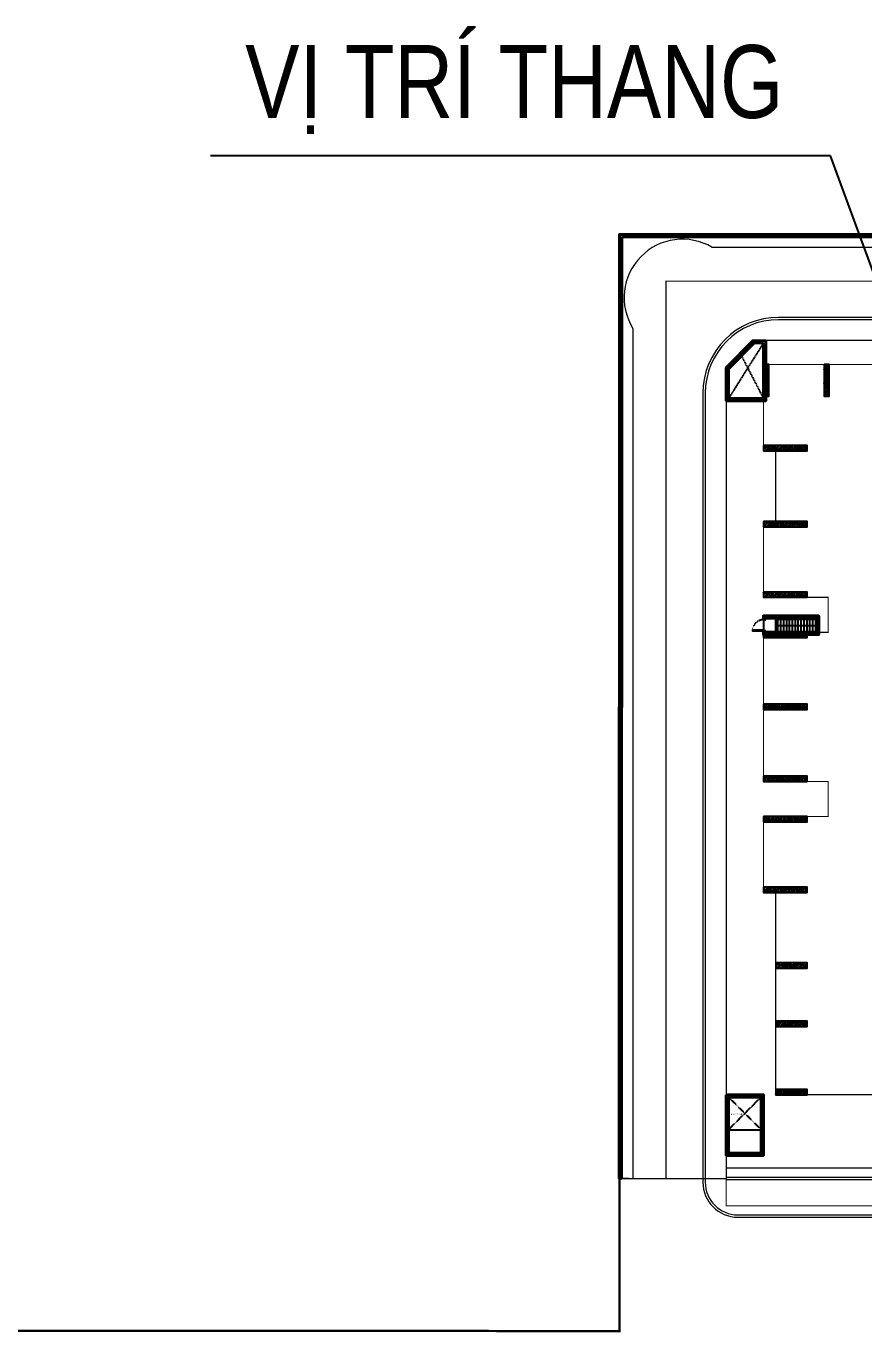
# Model space of a CAD drawing. Header units: millimetres. Extents: x 379264 to 1158416, y -283062 to 356890.
# Drawn here: x 724026 to 725464, y -21482 to -19244 of the extents above; entities that cross this region are included whole.
import ezdxf
from ezdxf.enums import TextEntityAlignment as Align
from ezdxf.xclip import XClip

# ---------------------------------------------------------------- set-up
doc = ezdxf.new("R2010")
doc.units = ezdxf.units.MM
doc.header["$XCLIPFRAME"] = 0
for name, pattern in [('BLOCK A - CHI TIET THANG 2$0$Center101', [13, 10, -1, 1, -1]), ('keyplan TANG 1$0$Core 1A$0$Hidden10.5', [1.5, 1, -0.5]), ('keyplan TANG 1$0$mb tang 1 TWA$0$Hidden10.5', [1.5, 1, -0.5]), ('keyplan TANG 1$0$mb tang 1 TWA$0$Hidden21', [3, 2, -1]), ('keyplan TANG 1$0$Ranh dat$0$HTT Divide', [18, 10, -2, 1, -2, 1, -2]), ('keyplan TANG 1$0$Ranh dat$0$HTT Hidden 21', [3, 2, -1])]:
    doc.linetypes.add(name, pattern=pattern)
for name, color, linetype in [('01PM. TEXT A', 3, 'Continuous'), ('BLOCK A - CHI TIET THANG 1$0$Dim 100', 1, 'Continuous'), ('BLOCK A - CHI TIET THANG 2$0$Basement Grid Line', 250, 'BLOCK A - CHI TIET THANG 2$0$Center101'), ('BLOCK A - CHI TIET THANG 2$0$DnW', 20, 'Continuous'), ('keyplan TANG 1$0$Concrete Line', 250, 'Continuous'), ('keyplan TANG 1$0$mb tang 1 TWA$0$Door', 250, 'Continuous'), ('keyplan TANG 1$0$mb tang 1 TWA$0$Staircase', 250, 'Continuous'), ('keyplan TANG 1$0$mb tang 1 TWA$0$Staircase Break', 250, 'Continuous'), ('keyplan TANG 1$0$mb tang 1 TWA$0$Staircase Direction', 250, 'Continuous'), ('keyplan TANG 1$0$mb tang 1 TWA$0$Staircase Hidden', 250, 'keyplan TANG 1$0$mb tang 1 TWA$0$Hidden21'), ('keyplan TANG 1$0$MB_Cot tang 1$0$Concrete Hatch', 250, 'Continuous'), ('keyplan TANG 1$0$MB_Cot tang 1$0$Concrete Line', 250, 'Continuous'), ('keyplan TANG 1$0$MB_Cot tang 1$0$Concrete Solid', 250, 'Continuous'), ('keyplan TANG 1$0$Opening Hidden', 250, 'keyplan TANG 1$0$Core 1A$0$Hidden10.5'), ('keyplan TANG 1$0$Opening Line', 250, 'Continuous'), ('keyplan TANG 1$0$Opening Text', 250, 'Continuous')]:
    doc.layers.add(name, color=color, linetype=linetype)
for name, color, linetype, lineweight in [('keyplan TANG 1$0$Hatch vat lieu', 250, 'Continuous', 5), ('keyplan TANG 1$0$mb tang 1 TWA$0$Net cat Tuong', 250, 'Continuous', 40), ('keyplan TANG 1$0$Net cat Tuong', 250, 'Continuous', 40), ('keyplan TANG 1$0$Net Thay khac', 250, 'Continuous', 15), ('keyplan TANG 1$0$Net thay Tuong', 250, 'Continuous', 20), ('keyplan TANG 1$0$Ranh dat$0$CGXD', 250, 'keyplan TANG 1$0$Ranh dat$0$HTT Hidden 21', 40), ('keyplan TANG 1$0$Ranh dat$0$Ranh dat', 250, 'keyplan TANG 1$0$Ranh dat$0$HTT Divide', 40)]:
    doc.layers.add(name, color=color, linetype=linetype, lineweight=lineweight)
doc.styles.add('[PMDC2013]STYLE', font='arial.ttf', dxfattribs={"width": 0.8})
doc.styles.add('keyplan TANG 1$0$VNI-HelveC', font='VHELVCN_0.TTF')
doc.dimstyles.new('BLOCK A - CHI TIET THANG 1$0$Dim 50 (A1-A2)', dxfattribs={"dimscale": 50, "dimtxt": 2.5, "dimasz": 0.7, "dimexe": 1, "dimexo": 1, "dimgap": 1, "dimtad": 1, "dimdec": 0, "dimzin": 12, "dimdsep": 46, "dimtxsty": '[PMDC2013]STYLE', "dimblk": 'ARCHTICK', "dimcen": 0, "dimdle": 1, "dimclrd": 2, "dimclre": 2, "dimclrt": 4, "dimadec": 0, "dimazin": 0, "dimtfac": 1, "dimtdec": 0, "dimtix": 1, "dimtmove": 2, "dimatfit": 3, "dimldrblk": 'ARCHTICK', "dimfxl": 1, "dimtolj": 1, "dimtzin": 0, "dimarcsym": 0})

# ---------------------------------------------------------------- blocks, each defined once
blk = doc.blocks.new('*U1377')
at = {"layer": 'keyplan TANG 1$0$Opening Hidden'}
for p, q in [((0, 0), (2800, 2800)), ((2800, 0), (0, 2800))]:
    blk.add_line(p, q, dxfattribs=at)
at = {"layer": 'keyplan TANG 1$0$Opening Line'}
blk.add_lwpolyline([(0, 0), (2800, 5.684341886080801e-14), (2800, 2800), (0, 2800)], close=True, dxfattribs=at)
at = {"layer": 'keyplan TANG 1$0$Opening Text', "style": 'keyplan TANG 1$0$VNI-HelveC'}
blk.add_attdef('OPENING', text='', height=100, dxfattribs=at).set_placement((750, 1325.000000000007), align=Align.MIDDLE_CENTER)
blk = doc.blocks.new('keyplan TANG 1$0$A$Cec98b088')
at = {"layer": 'keyplan TANG 1$0$Net cat Tuong'}
for points in [[(200.125801187292, 154899.3773513988), (198.5775379753332, 149750.0628823613), (-3198.085570806036, 149750.0628823613), (-3198.334611486305, 152571.5728777771), (-869.8552251288834, 154900.0522641345)], [(-0.0003131506779120847, 154699.5035453111), (-1.296347661608252, 149950.0628823613), (-2998.085570806034, 149950.0628823613), (-2998.334611486305, 152488.7301653025), (-787.0647742363326, 154700.0000025524)], [(-3198.334611486609, 90250), (1.665388513391463, 90250), (1.665388513391463, 85049.16828283906), (-3198.334611486609, 85049.16828283906)], [(-2998.334611486609, 90050), (-198.3346114866085, 90050), (-198.3346114866085, 85249.16828283906), (-2998.334611486609, 85249.16828283906)]]:
    blk.add_lwpolyline(points, close=True, dxfattribs=at)
at = {"layer": 'keyplan TANG 1$0$Opening Hidden'}
for points in [[(-0.0003131506779120847, 154699.5035453111), (-2996.785187815111, 149950.0628823613)], [(-1892.699692861319, 153594.3650839275), (0.249040680302187, 149950.0628876116)]]:
    blk.add_lwpolyline(points, dxfattribs=at)
at = {"layer": 'keyplan TANG 1$0$Opening Line'}
blk.add_lwpolyline([(2.91038304567337e-11, 154700.0000025524), (-1.296347661608252, 149950.0628823613), (-2998.085570806034, 149950.0628823613), (-2998.334611486305, 152488.7301653025), (-787.0647742363326, 154700.0000025524)], close=True, dxfattribs=at)
blk.add_blockref('*U1377', (-2998.334611486609, 87250), dxfattribs=at).add_auto_attribs({'OPENING': 'THOÂNG GIOÙ HAÀM'})
blk = doc.blocks.new('keyplan TANG 1$0$mb tang 1 TWA$0$Arrow 60')
at = {"linetype": 'ByBlock', "lineweight": -2}
h = blk.add_hatch(color=0, dxfattribs=at)
h.paths.add_polyline_path([(1.875, 0.9375000000000001), (1.651393202249892, 1.384713595499924), (0, 0.5590169943748364), (-1.651393202250176, 1.384713595499924), (-1.875, 0.9375000000001494), (0, 0)], flags=17)
h.paths.add_polyline_path([(1.651393202249892, 1.384713595499925), (1.875, 0.9375), (0, 0), (-1.875, 0.9375000000001492), (-1.651393202250176, 1.384713595499925), (0, 0.5590169943748364)])
blk.add_hatch(color=0, dxfattribs=at).paths.add_polyline_path([(1.651393202249892, 1.384713595499925), (1.875, 0.9375), (0, 0), (-1.875, 0.9375000000001492), (-1.651393202250176, 1.384713595499925), (0, 0.5590169943748364)])
at = {"color": 0, "linetype": 'ByBlock', "lineweight": -2}
blk.add_lwpolyline([(1.651393202249892, 1.384713595499925), (1.875, 0.9375), (0, 0), (-1.875, 0.9375000000001492), (-1.651393202250176, 1.384713595499925), (0, 0.5590169943748364)], close=True, dxfattribs=at)
blk = doc.blocks.new('keyplan TANG 1$0$mb tang 1 TWA$0$Dot')
at = {"linetype": 'ByBlock', "lineweight": -2}
h = blk.add_hatch(color=0, dxfattribs=at)
edge = h.paths.add_edge_path()
edge.add_arc((0, 0), 0.5, 0, 360)
at = {"color": 0, "linetype": 'ByBlock', "lineweight": -2}
blk.add_line((-1.110223024625157e-16, -1), (5.551115123125783e-17, 1), dxfattribs=at)
blk.add_circle((0, 0), 0.5, dxfattribs=at)
blk = doc.blocks.new('*U1434')
at = {"layer": 'keyplan TANG 1$0$mb tang 1 TWA$0$Staircase'}
h = blk.add_hatch(dxfattribs=at)
h.set_pattern_fill('_USER', color=256, scale=250, angle=90, pattern_type=0)
h.set_pattern_definition([(90, (2200, 2550), (-250, 1.530808498934192e-14), [])])
h.paths.add_polyline_path([(1200, 2550), (4950, 2550), (4950, 1450), (1200, 1450)])
h.paths.add_polyline_path([(1200, 1400), (4950, 1400), (4950, 1350), (1200, 1350)])
h.paths.add_polyline_path([(1200, 1200), (4950, 1200), (4950, 1150), (1200, 1150)])
h.paths.add_polyline_path([(1200, 1100), (4950.000000000001, 1100), (4950.000000000001, 0), (1200, 0)])
for p, q in [((0, 0), (0, 2550)), ((0, 2550), (6150, 2550)), ((1200, 1450), (1200, 2550)), ((4950, 1450), (4950, 2550)), ((1100, 1100), (1100, 1450)), ((1100, 1450), (5050, 1450)), ((1150, 1150), (1150, 1400)), ((1150, 1400), (5000, 1400)), ((1150, 1150), (5000, 1150)), ((1200, 1150), (1200, 1400)), ((1200, 1400), (1200, 1350)), ((1200, 1350), (4950, 1350)), ((1200, 1200), (4950, 1200)), ((1200, 1200), (1200, 1150)), ((4950, 1150), (4950, 1400)), ((5000, 1150), (5000, 1400)), ((5050, 1100), (5050, 1450)), ((0, 0), (6150, 0)), ((1100, 1100), (5050, 1100)), ((1200, 0), (1200, 1100)), ((4950, 0), (4950, 1100))]:
    blk.add_line(p, q, dxfattribs=at)
for points in [[(1200, 2550), (4950, 2550), (4950, 1450), (1200, 1450)], [(1200, 1400), (4950, 1400), (4950, 1350), (1200, 1350)], [(1200, 1200), (4950, 1200), (4950, 1150), (1200, 1150)], [(1200, 1100), (4950.000000000001, 1100), (4950.000000000001, 0), (1200, 0)]]:
    blk.add_lwpolyline(points, close=True, dxfattribs=at)
at = {"layer": 'keyplan TANG 1$0$mb tang 1 TWA$0$Staircase Break'}
for p, q in [((1597.852911065573, 1350), (1847.852911065573, 2550)), ((1700, 1350), (1950, 2550))]:
    blk.add_line(p, q, dxfattribs=at)
at = {"layer": 'keyplan TANG 1$0$mb tang 1 TWA$0$Staircase Direction'}
for p, q in [((599.9999999999999, 550), (599.9999999999997, 2000)), ((599.9999999999997, 2000), (5550.000000000002, 2000)), ((5550.000000000001, 550), (5550.000000000002, 2000)), ((599.9999999999999, 550), (5550.000000000001, 550))]:
    blk.add_line(p, q, dxfattribs=at)
at = {"layer": 'keyplan TANG 1$0$mb tang 1 TWA$0$Staircase Hidden'}
for p, q in [((6150, 2550), (6150, 0)), ((6150.000000000001, 1200), (6150.000000000001, 1350))]:
    blk.add_line(p, q, dxfattribs=at)
for centre, start, end in [((1200, 1350), 90, 180), ((4950.000000000001, 1350), 7.016709298534877e-15, 90), ((1200, 1200), 180, 270), ((4950.000000000001, 1200), 270, 7.016709298534877e-15)]:
    blk.add_arc(centre, 1200, start, end, dxfattribs=at)
at = {"layer": 'keyplan TANG 1$0$mb tang 1 TWA$0$Staircase Direction', "yscale": 100, "zscale": 100}
for name, p, xscale, rotation in [('keyplan TANG 1$0$mb tang 1 TWA$0$Arrow 60', (1835.416666666667, 2000), 100, 270), ('keyplan TANG 1$0$mb tang 1 TWA$0$Dot', (4950, 2000), 100, 270), ('keyplan TANG 1$0$mb tang 1 TWA$0$Arrow 60', (4950, 550), -100, 90)]:
    blk.add_blockref(name, p, dxfattribs=dict(at, xscale=xscale, rotation=rotation))
blk = doc.blocks.new('keyplan TANG 1$0$mb tang 1 TWA$0$Door 1000-1')
at = {"color": 0, "linetype": 'ByBlock'}
for points in [[(50, 55), (30, 55), (30, 100), (0, 100), (0, 0), (50, 0), (50, 55)], [(950.0000000000146, 55), (970.0000000000146, 55), (970.0000000000146, 100), (1000.000000000015, 100), (1000.000000000015, 0), (950.0000000000146, 0), (950.0000000000146, 55)]]:
    blk.add_lwpolyline(points, dxfattribs=at)
blk.add_lwpolyline([(30, 100), (75, 100), (75, 1040.000000000015), (30, 1040.000000000015)], close=True, dxfattribs=at)
at = {"color": 0, "linetype": 'keyplan TANG 1$0$mb tang 1 TWA$0$Hidden10.5'}
blk.add_arc((30, 100), 940.0000000000146, 0, 90, dxfattribs=at)
blk = doc.blocks.new('*U1435')
at = {"layer": 'keyplan TANG 1$0$mb tang 1 TWA$0$Door'}
blk.add_blockref('keyplan TANG 1$0$mb tang 1 TWA$0$Door 1000-1', (0, 0), dxfattribs=at)
blk = doc.blocks.new('*U1396')
at = {"layer": 'keyplan TANG 1$0$MB_Cot tang 1$0$Concrete Hatch'}
h = blk.add_hatch(dxfattribs=at)
h.set_pattern_fill('CONCRETE', color=256, scale=50, style=0, pattern_type=2)
h.set_pattern_definition([(45, (-100, -2450), (-176.7766952966369, 176.7766952966369), []), (45, (-100, -2400), (-353.5533905932737, 353.5533905932738), []), (49.99999999999999, (-100, -2450), (358.6300913003767, -31.37606749129755), [37.5, -412.5]), (355, (-100, -2450), (-69.3756668065, 376.0960668500059), [30, -330]), (100.4514, (-70.11416, -2452.61467), (289.2546908570108, 344.7197710304768), [31.870095, -350.571056]), (46.18420000000001, (-100, -2350), (533.6205243128222, -82.75950716450905), [56.25, -618.75]), (96.6356, (-55.53162750000001, -2356.8966535), (467.3313527743517, 487.0589354502209), [47.805144, -525.8565]), (351.1842, (-100, -2350), (467.3309725668136, 487.0593004626623), [45, -495]), (21, (-50, -2375), (298.4535260592309, -201.3094453326694), [37.5, -412.5]), (326.0000000000001, (-50, -2375), (121.6576659607909, 362.5750225234265), [30, -330]), (71.4514, (-25.1288835, -2391.775803), (420.111314290745, 161.2652483549762), [31.870095, -350.571056]), (37.50000000000001, (-100, -2450), (6.079927658645334, 166.4469269156558), [0, -326, 0, -335, 0, -331.25]), (7.499999999999999, (-100, -2450), (131.5347687210743, 197.2058559411801), [0, -191, 0, -318.5, 0, -126.25]), (327.5, (-211.5, -2450), (266.9112180862045, -11.2774358671899), [0, -125, 0, -390, 0, -517.5]), (317.5, (-261.5, -2450), (291.5930846711931, 50.05249116615882), [0, -162.5, 0, -259, 0, -367.5]), (0, (75, -2275), (0, 875), [87.5, -787.5]), (0, (337.5, -2100), (0, 875), [87.5, -787.5]), (0, (162.5, -1750), (0, 875), [87.5, -350, 87.5, -350]), (90, (75, -2275), (-875, 5.35782974626967e-14), [87.5, -787.5]), (90, (162.5, -1750), (-875, 5.35782974626967e-14), [87.5, -787.5]), (90, (425, -2100), (-875, 5.35782974626967e-14), [87.5, -787.5]), (90, (600, -1837.5), (-875, 5.35782974626967e-14), [87.5, -787.5]), (135, (162.5, -2275), (-875.016357447105, 8.881784197001252e-14), [123.76, -1113.7]), (135, (250, -1750), (-875.016357447105, 8.881784197001252e-14), [123.76, -1113.7]), (45, (337.5, -2100), (8.881784197001252e-14, 875.016357447105), [123.76, -247.485, 123.76, -742.455]), (0, (-275, -2450), (87.5, 87.5), [-175, 0])])
h.paths.add_polyline_path([(-250, 150), (-250, -2550), (200, -2550), (200, 150)])
at = {"layer": 'keyplan TANG 1$0$MB_Cot tang 1$0$Concrete Solid'}
blk.add_hatch(color=256, dxfattribs=at).paths.add_polyline_path([(-250, 150), (-250, -2550), (200, -2550), (200, 150)])
at = {"layer": 'keyplan TANG 1$0$MB_Cot tang 1$0$Concrete Line'}
blk.add_lwpolyline([(-250, 150), (-250, -2550), (200, -2550), (200, 150)], close=True, dxfattribs=at)
blk = doc.blocks.new('*U42')
at = {"layer": 'keyplan TANG 1$0$MB_Cot tang 1$0$Concrete Hatch'}
h = blk.add_hatch(dxfattribs=at)
h.set_pattern_fill('CONCRETE', color=256, scale=50, style=0, pattern_type=2)
h.set_pattern_definition([(45, (100, -2450), (-176.7766952966369, 176.7766952966369), []), (45, (100, -2400), (-353.5533905932737, 353.5533905932738), []), (49.99999999999999, (100, -2450), (358.6300913003767, -31.37606749129755), [37.5, -412.5]), (355, (100, -2450), (-69.3756668065, 376.0960668500059), [30, -330]), (100.4514, (129.88584, -2452.61467), (289.2546908570108, 344.7197710304768), [31.870095, -350.571056]), (46.18420000000001, (100, -2350), (533.6205243128222, -82.75950716450905), [56.25, -618.75]), (96.6356, (144.4683725, -2356.8966535), (467.3313527743517, 487.0589354502209), [47.805144, -525.8565]), (351.1842, (100, -2350), (467.3309725668136, 487.0593004626623), [45, -495]), (21, (150, -2375), (298.4535260592309, -201.3094453326694), [37.5, -412.5]), (326.0000000000001, (150, -2375), (121.6576659607909, 362.5750225234265), [30, -330]), (71.4514, (174.8711165, -2391.775803), (420.111314290745, 161.2652483549762), [31.870095, -350.571056]), (37.50000000000001, (100, -2450), (6.079927658645334, 166.4469269156558), [0, -326, 0, -335, 0, -331.25]), (7.499999999999999, (100, -2450), (131.5347687210743, 197.2058559411801), [0, -191, 0, -318.5, 0, -126.25]), (327.5, (-11.5, -2450), (266.9112180862045, -11.2774358671899), [0, -125, 0, -390, 0, -517.5]), (317.5, (-61.5, -2450), (291.5930846711931, 50.05249116615882), [0, -162.5, 0, -259, 0, -367.5]), (0, (275, -2275), (0, 875), [87.5, -787.5]), (0, (537.5, -2100), (0, 875), [87.5, -787.5]), (0, (362.5, -1750), (0, 875), [87.5, -350, 87.5, -350]), (90, (275, -2275), (-875, 5.35782974626967e-14), [87.5, -787.5]), (90, (362.5, -1750), (-875, 5.35782974626967e-14), [87.5, -787.5]), (90, (625, -2100), (-875, 5.35782974626967e-14), [87.5, -787.5]), (90, (800, -1837.5), (-875, 5.35782974626967e-14), [87.5, -787.5]), (135, (362.5, -2275), (-875.016357447105, 8.881784197001252e-14), [123.76, -1113.7]), (135, (450, -1750), (-875.016357447105, 8.881784197001252e-14), [123.76, -1113.7]), (45, (537.5, -2100), (8.881784197001252e-14, 875.016357447105), [123.76, -247.485, 123.76, -742.455]), (0, (-75, -2450), (87.5, 87.5), [-175, 0])])
h.paths.add_polyline_path([(-150, 150), (-150, -2550), (300, -2550), (300, 150)])
at = {"layer": 'keyplan TANG 1$0$MB_Cot tang 1$0$Concrete Solid'}
blk.add_hatch(color=256, dxfattribs=at).paths.add_polyline_path([(-150, 150), (-150, -2550), (300, -2550), (300, 150)])
at = {"layer": 'keyplan TANG 1$0$MB_Cot tang 1$0$Concrete Line'}
blk.add_lwpolyline([(-150, 150), (-150, -2550), (300, -2550), (300, 150)], close=True, dxfattribs=at)
blk = doc.blocks.new('*U40')
at = {"layer": 'keyplan TANG 1$0$MB_Cot tang 1$0$Concrete Hatch'}
h = blk.add_hatch(dxfattribs=at)
h.set_pattern_fill('CONCRETE', color=256, scale=50, style=0, pattern_type=2)
h.set_pattern_definition([(45, (3200, -299.9999999999999), (-176.7766952966369, 176.7766952966369), []), (45, (3200, -249.9999999999999), (-353.5533905932737, 353.5533905932738), []), (49.99999999999999, (3200, -299.9999999999999), (358.6300913003767, -31.37606749129755), [37.5, -412.5]), (355, (3200, -299.9999999999999), (-69.3756668065, 376.0960668500059), [30, -330]), (100.4514, (3229.88584, -302.6146699999999), (289.2546908570108, 344.7197710304768), [31.870095, -350.571056]), (46.18420000000001, (3200, -199.9999999999999), (533.6205243128222, -82.75950716450905), [56.25, -618.75]), (96.6356, (3244.4683725, -206.8966534999999), (467.3313527743517, 487.0589354502209), [47.805144, -525.8565]), (351.1842, (3200, -199.9999999999999), (467.3309725668136, 487.0593004626623), [45, -495]), (21, (3250, -224.9999999999999), (298.4535260592309, -201.3094453326694), [37.5, -412.5]), (326.0000000000001, (3250, -224.9999999999999), (121.6576659607909, 362.5750225234265), [30, -330]), (71.4514, (3274.8711165, -241.7758029999999), (420.111314290745, 161.2652483549762), [31.870095, -350.571056]), (37.50000000000001, (3200, -299.9999999999999), (6.079927658645334, 166.4469269156558), [0, -326, 0, -335, 0, -331.25]), (7.499999999999999, (3200, -299.9999999999999), (131.5347687210743, 197.2058559411801), [0, -191, 0, -318.5, 0, -126.25]), (327.5, (3088.5, -299.9999999999999), (266.9112180862045, -11.2774358671899), [0, -125, 0, -390, 0, -517.5]), (317.5, (3038.5, -299.9999999999999), (291.5930846711931, 50.05249116615882), [0, -162.5, 0, -259, 0, -367.5]), (0, (3375, -124.9999999999999), (0, 875), [87.5, -787.5]), (0, (3637.5, 50.00000000000011), (0, 875), [87.5, -787.5]), (0, (3462.5, 400.0000000000001), (0, 875), [87.5, -350, 87.5, -350]), (90, (3375, -124.9999999999999), (-875, 5.35782974626967e-14), [87.5, -787.5]), (90, (3462.5, 400.0000000000001), (-875, 5.35782974626967e-14), [87.5, -787.5]), (90, (3725, 50.00000000000011), (-875, 5.35782974626967e-14), [87.5, -787.5]), (90, (3900, 312.5000000000001), (-875, 5.35782974626967e-14), [87.5, -787.5]), (135, (3462.5, -124.9999999999999), (-875.016357447105, 8.881784197001252e-14), [123.76, -1113.7]), (135, (3550, 400.0000000000001), (-875.016357447105, 8.881784197001252e-14), [123.76, -1113.7]), (45, (3637.5, 50.00000000000011), (8.881784197001252e-14, 875.016357447105), [123.76, -247.485, 123.76, -742.455]), (0, (3025, -299.9999999999999), (87.5, 87.5), [-175, 0])])
h.paths.add_polyline_path([(-250, 100), (-250, -349.9999999999999), (3500, -350), (3500, 100)])
at = {"layer": 'keyplan TANG 1$0$MB_Cot tang 1$0$Concrete Solid'}
blk.add_hatch(color=256, dxfattribs=at).paths.add_polyline_path([(-250, 100), (-250, -349.9999999999999), (3500, -350), (3500, 100)])
at = {"layer": 'keyplan TANG 1$0$MB_Cot tang 1$0$Concrete Line'}
blk.add_lwpolyline([(-250, 100), (-250, -349.9999999999999), (3500, -350), (3500, 100)], close=True, dxfattribs=at)
blk = doc.blocks.new('*U1383')
at = {"layer": 'keyplan TANG 1$0$MB_Cot tang 1$0$Concrete Hatch'}
h = blk.add_hatch(dxfattribs=at)
h.set_pattern_fill('CONCRETE', color=256, scale=50, style=0, pattern_type=2)
h.set_pattern_definition([(45, (3200, -199.9999999999998), (-176.7766952966369, 176.7766952966369), []), (45, (3200, -149.9999999999998), (-353.5533905932737, 353.5533905932738), []), (49.99999999999999, (3200, -199.9999999999998), (358.6300913003767, -31.37606749129755), [37.5, -412.5]), (355, (3200, -199.9999999999998), (-69.3756668065, 376.0960668500059), [30, -330]), (100.4514, (3229.88584, -202.6146699999998), (289.2546908570108, 344.7197710304768), [31.870095, -350.571056]), (46.18420000000001, (3200, -99.99999999999983), (533.6205243128222, -82.75950716450905), [56.25, -618.75]), (96.6356, (3244.4683725, -106.8966534999998), (467.3313527743517, 487.0589354502209), [47.805144, -525.8565]), (351.1842, (3200, -99.99999999999983), (467.3309725668136, 487.0593004626623), [45, -495]), (21, (3250, -124.9999999999998), (298.4535260592309, -201.3094453326694), [37.5, -412.5]), (326.0000000000001, (3250, -124.9999999999998), (121.6576659607909, 362.5750225234265), [30, -330]), (71.4514, (3274.8711165, -141.7758029999998), (420.111314290745, 161.2652483549762), [31.870095, -350.571056]), (37.50000000000001, (3200, -199.9999999999998), (6.079927658645334, 166.4469269156558), [0, -326, 0, -335, 0, -331.25]), (7.499999999999999, (3200, -199.9999999999998), (131.5347687210743, 197.2058559411801), [0, -191, 0, -318.5, 0, -126.25]), (327.5, (3088.5, -199.9999999999998), (266.9112180862045, -11.2774358671899), [0, -125, 0, -390, 0, -517.5]), (317.5, (3038.5, -199.9999999999998), (291.5930846711931, 50.05249116615882), [0, -162.5, 0, -259, 0, -367.5]), (0, (3375, -24.99999999999983), (0, 875), [87.5, -787.5]), (0, (3637.5, 150.0000000000002), (0, 875), [87.5, -787.5]), (0, (3462.5, 500.0000000000002), (0, 875), [87.5, -350, 87.5, -350]), (90, (3375, -24.99999999999983), (-875, 5.35782974626967e-14), [87.5, -787.5]), (90, (3462.5, 500.0000000000002), (-875, 5.35782974626967e-14), [87.5, -787.5]), (90, (3725, 150.0000000000002), (-875, 5.35782974626967e-14), [87.5, -787.5]), (90, (3900, 412.5000000000002), (-875, 5.35782974626967e-14), [87.5, -787.5]), (135, (3462.5, -24.99999999999983), (-875.016357447105, 8.881784197001252e-14), [123.76, -1113.7]), (135, (3550, 500.0000000000002), (-875.016357447105, 8.881784197001252e-14), [123.76, -1113.7]), (45, (3637.5, 150.0000000000002), (8.881784197001252e-14, 875.016357447105), [123.76, -247.485, 123.76, -742.455]), (0, (3025, -199.9999999999998), (87.5, 87.5), [-175, 0])])
h.paths.add_polyline_path([(-250, 150), (-250, -299.9999999999998), (3500, -299.9999999999999), (3500, 150)])
at = {"layer": 'keyplan TANG 1$0$MB_Cot tang 1$0$Concrete Solid'}
blk.add_hatch(color=256, dxfattribs=at).paths.add_polyline_path([(-250, 150), (-250, -299.9999999999998), (3500, -299.9999999999999), (3500, 150)])
at = {"layer": 'keyplan TANG 1$0$MB_Cot tang 1$0$Concrete Line'}
blk.add_lwpolyline([(-250, 150), (-250, -299.9999999999998), (3500, -299.9999999999999), (3500, 150)], close=True, dxfattribs=at)
blk = doc.blocks.new('*U1385')
at = {"layer": 'keyplan TANG 1$0$MB_Cot tang 1$0$Concrete Hatch'}
h = blk.add_hatch(dxfattribs=at)
h.set_pattern_fill('CONCRETE', color=256, scale=50, style=0, pattern_type=2)
h.set_pattern_definition([(45, (3200, -399.9999999999998), (-176.7766952966369, 176.7766952966369), []), (45, (3200, -349.9999999999998), (-353.5533905932737, 353.5533905932738), []), (49.99999999999999, (3200, -399.9999999999998), (358.6300913003767, -31.37606749129755), [37.5, -412.5]), (355, (3200, -399.9999999999998), (-69.3756668065, 376.0960668500059), [30, -330]), (100.4514, (3229.88584, -402.6146699999998), (289.2546908570108, 344.7197710304768), [31.870095, -350.571056]), (46.18420000000001, (3200, -299.9999999999998), (533.6205243128222, -82.75950716450905), [56.25, -618.75]), (96.6356, (3244.4683725, -306.8966534999998), (467.3313527743517, 487.0589354502209), [47.805144, -525.8565]), (351.1842, (3200, -299.9999999999998), (467.3309725668136, 487.0593004626623), [45, -495]), (21, (3250, -324.9999999999998), (298.4535260592309, -201.3094453326694), [37.5, -412.5]), (326.0000000000001, (3250, -324.9999999999998), (121.6576659607909, 362.5750225234265), [30, -330]), (71.4514, (3274.8711165, -341.7758029999998), (420.111314290745, 161.2652483549762), [31.870095, -350.571056]), (37.50000000000001, (3200, -399.9999999999998), (6.079927658645334, 166.4469269156558), [0, -326, 0, -335, 0, -331.25]), (7.499999999999999, (3200, -399.9999999999998), (131.5347687210743, 197.2058559411801), [0, -191, 0, -318.5, 0, -126.25]), (327.5, (3088.5, -399.9999999999998), (266.9112180862045, -11.2774358671899), [0, -125, 0, -390, 0, -517.5]), (317.5, (3038.5, -399.9999999999998), (291.5930846711931, 50.05249116615882), [0, -162.5, 0, -259, 0, -367.5]), (0, (3375, -224.9999999999998), (0, 875), [87.5, -787.5]), (0, (3637.5, -49.99999999999983), (0, 875), [87.5, -787.5]), (0, (3462.5, 300.0000000000002), (0, 875), [87.5, -350, 87.5, -350]), (90, (3375, -224.9999999999998), (-875, 5.35782974626967e-14), [87.5, -787.5]), (90, (3462.5, 300.0000000000002), (-875, 5.35782974626967e-14), [87.5, -787.5]), (90, (3725, -49.99999999999983), (-875, 5.35782974626967e-14), [87.5, -787.5]), (90, (3900, 212.5000000000002), (-875, 5.35782974626967e-14), [87.5, -787.5]), (135, (3462.5, -224.9999999999998), (-875.016357447105, 8.881784197001252e-14), [123.76, -1113.7]), (135, (3550, 300.0000000000002), (-875.016357447105, 8.881784197001252e-14), [123.76, -1113.7]), (45, (3637.5, -49.99999999999983), (8.881784197001252e-14, 875.016357447105), [123.76, -247.485, 123.76, -742.455]), (0, (3025, -399.9999999999998), (87.5, 87.5), [-175, 0])])
h.paths.add_polyline_path([(-250, 50), (-250, -399.9999999999998), (3500, -399.9999999999999), (3500, 50)])
at = {"layer": 'keyplan TANG 1$0$MB_Cot tang 1$0$Concrete Solid'}
blk.add_hatch(color=256, dxfattribs=at).paths.add_polyline_path([(-250, 50), (-250, -399.9999999999998), (3500, -399.9999999999999), (3500, 50)])
at = {"layer": 'keyplan TANG 1$0$MB_Cot tang 1$0$Concrete Line'}
blk.add_lwpolyline([(-250, 50), (-250, -399.9999999999998), (3500, -399.9999999999999), (3500, 50)], close=True, dxfattribs=at)
blk = doc.blocks.new('*U1386')
at = {"layer": 'keyplan TANG 1$0$MB_Cot tang 1$0$Concrete Hatch'}
h = blk.add_hatch(dxfattribs=at)
h.set_pattern_fill('CONCRETE', color=256, scale=50, style=0, pattern_type=2)
h.set_pattern_definition([(45, (2150, -399.9999999999998), (-176.7766952966369, 176.7766952966369), []), (45, (2150, -349.9999999999998), (-353.5533905932737, 353.5533905932738), []), (49.99999999999999, (2150, -399.9999999999998), (358.6300913003767, -31.37606749129755), [37.5, -412.5]), (355, (2150, -399.9999999999998), (-69.3756668065, 376.0960668500059), [30, -330]), (100.4514, (2179.88584, -402.6146699999998), (289.2546908570108, 344.7197710304768), [31.870095, -350.571056]), (46.18420000000001, (2150, -299.9999999999998), (533.6205243128222, -82.75950716450905), [56.25, -618.75]), (96.6356, (2194.4683725, -306.8966534999998), (467.3313527743517, 487.0589354502209), [47.805144, -525.8565]), (351.1842, (2150, -299.9999999999998), (467.3309725668136, 487.0593004626623), [45, -495]), (21, (2200, -324.9999999999998), (298.4535260592309, -201.3094453326694), [37.5, -412.5]), (326.0000000000001, (2200, -324.9999999999998), (121.6576659607909, 362.5750225234265), [30, -330]), (71.4514, (2224.8711165, -341.7758029999998), (420.111314290745, 161.2652483549762), [31.870095, -350.571056]), (37.50000000000001, (2150, -399.9999999999998), (6.079927658645334, 166.4469269156558), [0, -326, 0, -335, 0, -331.25]), (7.499999999999999, (2150, -399.9999999999998), (131.5347687210743, 197.2058559411801), [0, -191, 0, -318.5, 0, -126.25]), (327.5, (2038.5, -399.9999999999998), (266.9112180862045, -11.2774358671899), [0, -125, 0, -390, 0, -517.5]), (317.5, (1988.5, -399.9999999999998), (291.5930846711931, 50.05249116615882), [0, -162.5, 0, -259, 0, -367.5]), (0, (2325, -224.9999999999998), (0, 875), [87.5, -787.5]), (0, (2587.5, -49.99999999999983), (0, 875), [87.5, -787.5]), (0, (2412.5, 300.0000000000002), (0, 875), [87.5, -350, 87.5, -350]), (90, (2325, -224.9999999999998), (-875, 5.35782974626967e-14), [87.5, -787.5]), (90, (2412.5, 300.0000000000002), (-875, 5.35782974626967e-14), [87.5, -787.5]), (90, (2675, -49.99999999999983), (-875, 5.35782974626967e-14), [87.5, -787.5]), (90, (2850, 212.5000000000002), (-875, 5.35782974626967e-14), [87.5, -787.5]), (135, (2412.5, -224.9999999999998), (-875.016357447105, 8.881784197001252e-14), [123.76, -1113.7]), (135, (2500, 300.0000000000002), (-875.016357447105, 8.881784197001252e-14), [123.76, -1113.7]), (45, (2587.5, -49.99999999999983), (8.881784197001252e-14, 875.016357447105), [123.76, -247.485, 123.76, -742.455]), (0, (1975, -399.9999999999998), (87.5, 87.5), [-175, 0])])
h.paths.add_polyline_path([(-250, 50), (-250, -399.9999999999998), (2450, -399.9999999999999), (2450, 50)])
at = {"layer": 'keyplan TANG 1$0$MB_Cot tang 1$0$Concrete Solid'}
blk.add_hatch(color=256, dxfattribs=at).paths.add_polyline_path([(-250, 50), (-250, -399.9999999999998), (2450, -399.9999999999999), (2450, 50)])
at = {"layer": 'keyplan TANG 1$0$MB_Cot tang 1$0$Concrete Line'}
blk.add_lwpolyline([(-250, 50), (-250, -399.9999999999998), (2450, -399.9999999999999), (2450, 50)], close=True, dxfattribs=at)
blk = doc.blocks.new('*U41')
at = {"layer": 'keyplan TANG 1$0$MB_Cot tang 1$0$Concrete Hatch'}
h = blk.add_hatch(dxfattribs=at)
h.set_pattern_fill('CONCRETE', color=256, scale=50, style=0, pattern_type=2)
h.set_pattern_definition([(45, (2150, -299.9999999999999), (-176.7766952966369, 176.7766952966369), []), (45, (2150, -249.9999999999999), (-353.5533905932737, 353.5533905932738), []), (49.99999999999999, (2150, -299.9999999999999), (358.6300913003767, -31.37606749129755), [37.5, -412.5]), (355, (2150, -299.9999999999999), (-69.3756668065, 376.0960668500059), [30, -330]), (100.4514, (2179.88584, -302.6146699999999), (289.2546908570108, 344.7197710304768), [31.870095, -350.571056]), (46.18420000000001, (2150, -199.9999999999999), (533.6205243128222, -82.75950716450905), [56.25, -618.75]), (96.6356, (2194.4683725, -206.8966534999999), (467.3313527743517, 487.0589354502209), [47.805144, -525.8565]), (351.1842, (2150, -199.9999999999999), (467.3309725668136, 487.0593004626623), [45, -495]), (21, (2200, -224.9999999999999), (298.4535260592309, -201.3094453326694), [37.5, -412.5]), (326.0000000000001, (2200, -224.9999999999999), (121.6576659607909, 362.5750225234265), [30, -330]), (71.4514, (2224.8711165, -241.7758029999999), (420.111314290745, 161.2652483549762), [31.870095, -350.571056]), (37.50000000000001, (2150, -299.9999999999999), (6.079927658645334, 166.4469269156558), [0, -326, 0, -335, 0, -331.25]), (7.499999999999999, (2150, -299.9999999999999), (131.5347687210743, 197.2058559411801), [0, -191, 0, -318.5, 0, -126.25]), (327.5, (2038.5, -299.9999999999999), (266.9112180862045, -11.2774358671899), [0, -125, 0, -390, 0, -517.5]), (317.5, (1988.5, -299.9999999999999), (291.5930846711931, 50.05249116615882), [0, -162.5, 0, -259, 0, -367.5]), (0, (2325, -124.9999999999999), (0, 875), [87.5, -787.5]), (0, (2587.5, 50.00000000000011), (0, 875), [87.5, -787.5]), (0, (2412.5, 400.0000000000001), (0, 875), [87.5, -350, 87.5, -350]), (90, (2325, -124.9999999999999), (-875, 5.35782974626967e-14), [87.5, -787.5]), (90, (2412.5, 400.0000000000001), (-875, 5.35782974626967e-14), [87.5, -787.5]), (90, (2675, 50.00000000000011), (-875, 5.35782974626967e-14), [87.5, -787.5]), (90, (2850, 312.5000000000001), (-875, 5.35782974626967e-14), [87.5, -787.5]), (135, (2412.5, -124.9999999999999), (-875.016357447105, 8.881784197001252e-14), [123.76, -1113.7]), (135, (2500, 400.0000000000001), (-875.016357447105, 8.881784197001252e-14), [123.76, -1113.7]), (45, (2587.5, 50.00000000000011), (8.881784197001252e-14, 875.016357447105), [123.76, -247.485, 123.76, -742.455]), (0, (1975, -299.9999999999999), (87.5, 87.5), [-175, 0])])
h.paths.add_polyline_path([(-250, 100), (-250, -349.9999999999999), (2450, -350), (2450, 100)])
at = {"layer": 'keyplan TANG 1$0$MB_Cot tang 1$0$Concrete Solid'}
blk.add_hatch(color=256, dxfattribs=at).paths.add_polyline_path([(-250, 100), (-250, -349.9999999999999), (2450, -350), (2450, 100)])
at = {"layer": 'keyplan TANG 1$0$MB_Cot tang 1$0$Concrete Line'}
blk.add_lwpolyline([(-250, 100), (-250, -349.9999999999999), (2450, -350), (2450, 100)], close=True, dxfattribs=at)
blk = doc.blocks.new('keyplan TANG 1')
at = {"color": 7, "const_width": 100}
blk.add_lwpolyline([(22700, 90249.99999999988), (1049.999999999913, 90249.99999999988), (1049.999999999913, 107600.0000054772), (4.730700311483815e-07, 107600.0000054705), (-1.455191522836685e-11, 114100.0000055773), (5550.000000476677, 114100.0000055773), (5549.999999999985, 117100.0000055773), (-1.546140993013978e-11, 117100.0000055773), (-1.546140993013978e-11, 131300.0000067214), (4750.00000000003, 131300.0000067214), (4750.00000000003, 129900.0000055773), (5550.000000476677, 129900.0000055773), (5550.000000800704, 132900.0000054705), (0, 132900.0000060702), (1.818989403545856e-12, 139400.0000055773), (1048.454607184307, 139400.0000051688), (1048.454607184307, 145450.0000054775), (1.818989403545856e-12, 145450.0000054775), (5.238689482212067e-10, 152850.0000055773), (10451.54538405166, 152850)], dxfattribs=at)
at = {"layer": 'keyplan TANG 1$0$Hatch vat lieu'}
for p, q in [((-11584.15576653814, 83068.40696962067), (-12334.59713349844, 83068.50557935756)), ((-12334.59713349844, 83068.50557935756), (-12334.59713349832, 70004.30634216021))]:
    blk.add_line(p, q, dxfattribs=at)
at = {"layer": 'keyplan TANG 1$0$mb tang 1 TWA$0$Door'}
blk.add_line((3.04680725093931e-11, 131000.0000067214), (3.04680725093931e-11, 130000.0000067214), dxfattribs=at)
at = {"layer": 'keyplan TANG 1$0$mb tang 1 TWA$0$Net cat Tuong'}
for p, q in [((3.092281986027956e-11, 131000.0000067214), (200.00000000003, 131000.0000067214)), ((3.092281986027956e-11, 130000.0000067214), (200.00000000003, 130000.0000067214))]:
    blk.add_line(p, q, dxfattribs=at)
for points in [[(3.092281986027956e-11, 131000.0000067214), (3.092281986027956e-11, 131300.0000067214), (4750.00000000003, 131300.0000067214), (4750.00000000003, 129700.0000067214), (3.092281986027956e-11, 129700.0000067214), (3.092281986027956e-11, 130000.0000067214)], [(200.0000000000309, 131000.0000067214), (200.0000000000309, 131100.0000067214), (4550.00000000003, 131100.0000067214), (4550.00000000003, 129900.0000067214), (200.0000000000309, 129900.0000067214), (200.0000000000309, 130000.0000067214)]]:
    blk.add_lwpolyline(points, dxfattribs=at)
at = {"layer": 'keyplan TANG 1$0$Net cat Tuong'}
for p, q in [((-12366.92764274753, 83068.50567815138), (-12354.3062627773, 163998.168266699)), ((-12354.3062627773, 163998.168266699), (107549.0375790985, 163991.8171732624)), ((-12166.927645179725, 83068.4744871655), (-12154.33745298329, 163798.15767438195)), ((-12154.33745298329, 163798.15767438195), (107549.0269854099, 163791.81717354295)), ((107549.0269854099, 163791.81717354295), (107549.0322822542, 163891.81717340267)), ((107549.0375790985, 163991.8171732624), (107549.0322822542, 163891.81717340267)), ((-12366.92764274753, 83068.50567815138), (-12266.927643963627, 83068.49008265845)), ((-12166.927645179725, 83068.4744871655), (-12266.927643963627, 83068.49008265845))]:
    blk.add_line(p, q, dxfattribs=at)
at = {"layer": 'keyplan TANG 1$0$Net Thay khac'}
blk.add_line((-11198.33461148633, 155953.1502415429), (-11198.33461148664, 83058.67119498213), dxfattribs=at)
for points in [[(109548.9673141796, 168266.7429933658), (109549.0297976351, 165700.0127572885, -0.4142148965823947), (106749.0297976642, 162900.0000025232), (-4407.042123987427, 162900.0000025232)], [(62750.00000001115, 146099.9999999999), (62750.00000001115, 153400.0000025127, 0.4142135623737831), (59250.00000002266, 156900.0000025094), (1301.665388513698, 156900.0000025232, 0.414213562373095), (-5198.3346114863, 150400.0000025232), (-5198.334611486411, 82749.99999999988, 0.414213562373095), (-2198.334611486411, 79749.9999999999), (31332.59717774558, 79749.9999999999)], [(76849.99999999699, 145899.9999999999), (62549.9999999936, 145899.9999999999), (62550.00000001115, 153400.0000025131, 0.4142135623737835), (59250.00000002266, 156700.0000025094), (1301.665388513647, 156700.0000025232, 0.4142135623730949), (-4998.334611486301, 150400.0000025232), (-4998.334611486411, 82749.99999999988, 0.4142135623730965), (-2198.334611486411, 79949.99999999988), (31332.59717774558, 79949.9999999999)]]:
    blk.add_lwpolyline(points, format="xyb", dxfattribs=at)
blk.add_arc((-6955.127846917814, 158597.9935928815), 5000, 59.36166870029363, 211.9357984844644, dxfattribs=at)
at = {"layer": 'keyplan TANG 1$0$Net thay Tuong'}
for p, q in [((-869.907486710963, 154900.0000025523), (-3198.334611486305, 152571.572877777)), ((-3198.334611486305, 152571.572877777), (-3198.334611486644, 82949.99999999988))]:
    blk.add_line(p, q, dxfattribs=at)
for points in [[(57349.99999999994, 145399.9999999999), (56150, 145399.9999999999), (56150, 154900.0000025529), (-869.9074867109593, 154900.0000025523)], [(32549.99999677989, 83949.99999999988), (32549.99999677989, 82949.99999999988), (-3198.334611486651, 82949.99999999988)], [(32349.9999967799, 83949.99999999988), (32349.9999967799, 83149.99999999988), (-3198.334611486636, 83149.99999999988)], [(32549.99999677989, 83949.99999999988), (-3198.334611486644, 83949.99999999988)]]:
    blk.add_lwpolyline(points, dxfattribs=at)
at = {"layer": 'keyplan TANG 1$0$Ranh dat$0$CGXD', "ltscale": 0.1, "const_width": 99.99999999999987}
blk.add_lwpolyline([(-120672.6085753441, -1999.999999165535), (101549.9999992847, -1999.999999403954), (101552.6037964821, 159996.8385541439), (-8354.52076458931, 159998.1233597398), (-8358.646733760834, 83058.68978583813)], dxfattribs=at)
at = {"layer": 'keyplan TANG 1$0$Ranh dat$0$Ranh dat', "ltscale": 0.1, "const_width": 199.9999999999999}
blk.add_lwpolyline([(107552.6680879593, 163996.7684141397), (107549.8392677307, -11999.99999952316), (-120672.6085753441, -11999.99999928474), (-121036.9114780426, 70001.20354908705), (-12359.34739804268, 69993.09698444605), (-12354.30626320839, 163998.1701167822), (107552.6680879593, 163996.7684141397)], close=True, dxfattribs=at)
at = {"layer": 'keyplan TANG 1$0$Ranh dat$0$Ranh dat', "ltscale": 0.1, "const_width": 99.99999999999993}
blk.add_lwpolyline([(26611.91180562973, 80732.27756929398), (31332.58105826378, 75108.03633600473), (31333.1513197422, -11999.99999904633), (-120672.6085753441, -11999.99999928474), (-121023.9264128208, 69993.49156856537), (-12357.21371841431, 69991.76627880335), (-12355.67700719833, 83058.66361939907), (-3201.951178073883, 83058.72354507446), (-3201.935946464539, 80732.08239006996), (26611.91180562973, 80732.27756929398)], dxfattribs=at)
ref = blk.add_blockref('*U1434', (6000.00000000003, 129900.0000067214), dxfattribs=dict(xscale=-1))
XClip(ref).set_block_clipping_path([(1450, 0), (4950, 1200.0000000000146)])
at = {"layer": 'keyplan TANG 1$0$Concrete Line'}
blk.add_blockref('keyplan TANG 1$0$A$Cec98b088', (0, -1.091393642127514e-10), dxfattribs=at)
at = {"layer": 'keyplan TANG 1$0$mb tang 1 TWA$0$Door', "rotation": 90}
blk.add_blockref('*U1435', (100.0000000000305, 130000.0000067214), dxfattribs=at)
at = {"layer": 'keyplan TANG 1$0$MB_Cot tang 1$0$Concrete Line'}
for name, p in [('*U1396', (250.0000000000291, 152700.0000052502)), ('*U42', (5350, 152700.0000052502)), ('*U40', (250, 145800.0000054775)), ('*U1383', (250, 139250.0000054772)), ('*U1385', (250, 133300.0000054772)), ('*U1383', (250, 129750.0000054775)), ('*U1383', (249.9999999996508, 123575.0000068272)), ('*U1385', (250, 117500.0000054772)), ('*U1383', (250, 113950.0000054775)), ('*U1385', (250, 108000.0000054772)), ('*U1386', (1300, 101500.0000054775)), ('*U1386', (1300, 96500.00000547722)), ('*U41', (1300, 90600.00000547746))]:
    blk.add_blockref(name, p, dxfattribs=at)
blk = doc.blocks.new('_ArchTick')
at = {"color": 0, "linetype": 'ByBlock', "const_width": 0.15}
blk.add_lwpolyline([(-0.5, -0.5), (0.5, 0.5)], dxfattribs=at)
blk = doc.blocks.new('A$C70971DB5')
at = {"layer": 'BLOCK A - CHI TIET THANG 2$0$DnW', "xscale": 0.02, "yscale": 0.02, "zscale": 0.02}
blk.add_blockref('keyplan TANG 1', (-344.3025020973291, 957.4590439008753), dxfattribs=at)
at = {"layer": '01PM. TEXT A', "style": '[PMDC2013]STYLE', "width": 0.8}
blk.add_text('VỊ TRÍ THANG', height=125, dxfattribs=at).set_placement((-1233.630825575092, 4437.29072729373))
at = {"layer": 'BLOCK A - CHI TIET THANG 1$0$Dim 100'}
blk.add_leader([(10.1981462391559, 3720.47391244107), (-229.1760121651459, 4372.454397118345), (-1293.090355388704, 4372.454397118345)], dimstyle='BLOCK A - CHI TIET THANG 1$0$Dim 50 (A1-A2)', override={"dimasz": 1, "dimtad": 0}, dxfattribs=at)

msp = doc.modelspace()

# ---------------------------------------------------------------- block references
at = {"layer": 'BLOCK A - CHI TIET THANG 2$0$Basement Grid Line'}
msp.add_blockref('A$C70971DB5', (725635.4544973763, -23839.34762621439), dxfattribs=at)

doc.saveas('drawing.dxf')
